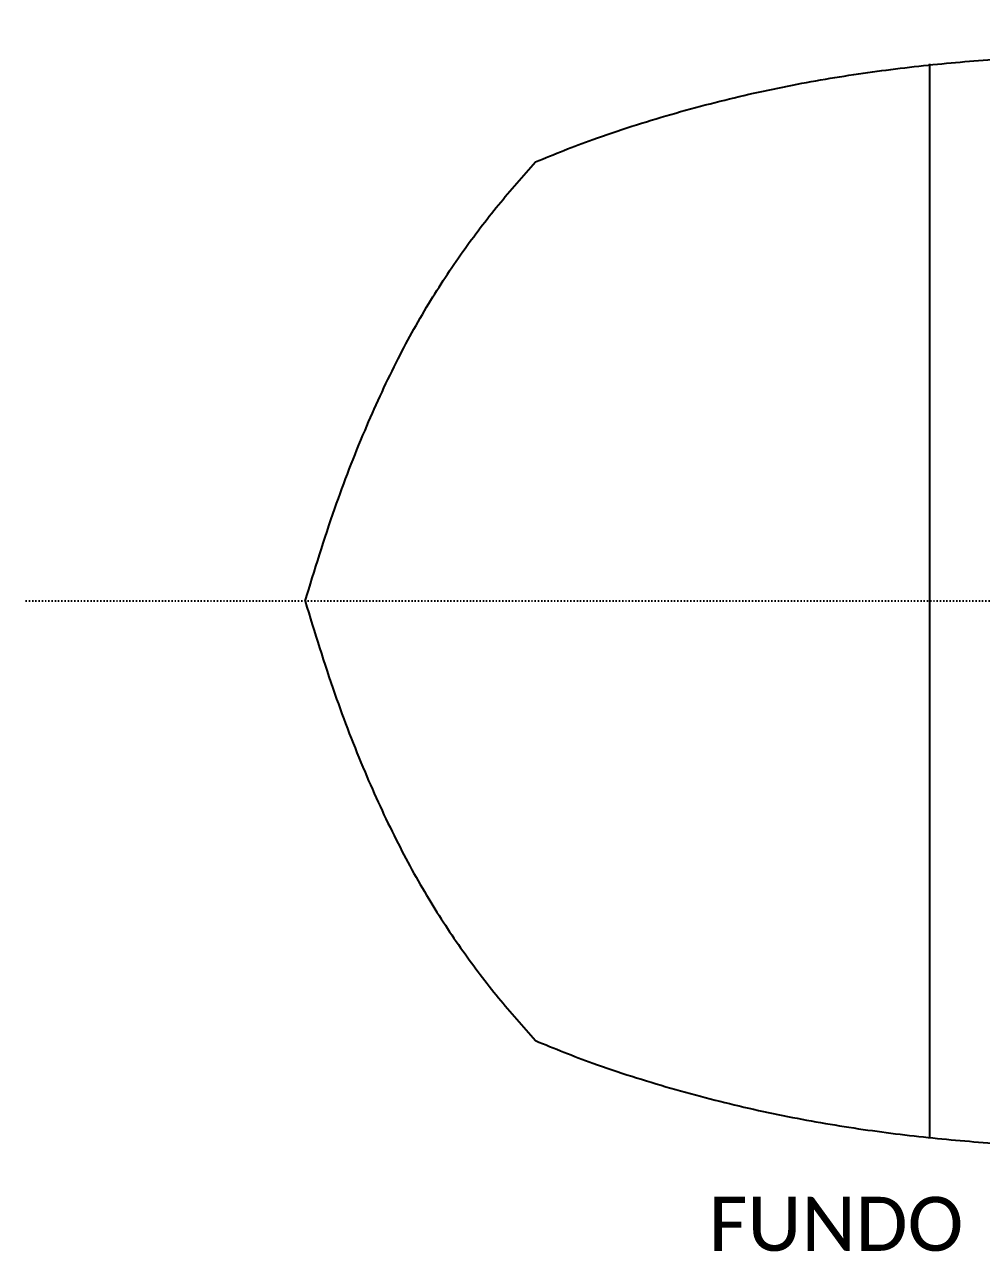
# Model space of a CAD drawing. Header units: millimetres. Extents: x 138823 to 235949, y -69097 to 9810.
# Drawn here: x 143530 to 152385, y -69097 to -57748 of the extents above; entities that cross this region are included whole.
import ezdxf

# ---------------------------------------------------------------- set-up
doc = ezdxf.new("R2010")
doc.units = ezdxf.units.MM
doc.linetypes.add('ACAD_ISO03W100', pattern=[30, 12, -18])
for name, color, linetype in [('0 CASCO', 7, 'Continuous'), ('2 LINHA DE CENTRO', 1, 'ACAD_ISO03W100'), ('29 TEXTO', 52, 'Continuous')]:
    doc.layers.add(name, color=color, linetype=linetype)
doc.styles.add('Fonte', font='calibril.ttf', dxfattribs={"height": 500})

msp = doc.modelspace()

# ---------------------------------------------------------------- linework, layer by layer
at = {"layer": '0 CASCO'}
msp.add_line((151903, -58113), (151903, -68042), dxfattribs=at)
for points in [[(146127, -63082), (146215, -62795), (146379, -62261), (146663, -61525), (146953, -60892), (147256, -60339), (147575, -59853), (147907, -59417), (148142, -59150), (148257, -59019), (148433, -58947), (148727, -58828), (149267, -58648), (149867, -58475), (150582, -58312), (151284, -58193), (151973, -58111), (152654, -58055), (153543, -58000), (155032, -57935), (156745, -57864), (158570, -57805), (160342, -57766), (162121, -57749), (165904, -57749), (169966, -57750), (175374, -57747), (179241, -57811), (182508, -57806), (184198, -57821), (185100, -57854), (185778, -57894), (186464, -57958), (187166, -58051), (187764, -58157), (188457, -58304), (189171, -58483), (190012, -58727), (190763, -58970), (191465, -59223), (192113, -59491), (192718, -59795), (193303, -60159), (194046, -60704), (194777, -61290), (195510, -61832), (195967, -62135), (196376, -62363), (196709, -62514), (197111, -62645), (197514, -62741), (198016, -62842), (198542, -62935), (199174, -63015), (199598, -63057), (199855, -63082)], [(146127, -63082), (146215, -63370), (146379, -63904), (146663, -64640), (146953, -65273), (147256, -65826), (147575, -66312), (147907, -66748), (148142, -67015), (148257, -67146), (148433, -67218), (148727, -67337), (149267, -67517), (149867, -67690), (150582, -67853), (151284, -67972), (151973, -68054), (152654, -68110), (153543, -68165), (155032, -68230), (156745, -68301), (158570, -68359), (160342, -68398), (162121, -68416), (165904, -68416), (169966, -68414), (175374, -68418), (179241, -68353), (182508, -68359), (184198, -68344), (185100, -68311), (185778, -68270), (186464, -68207), (187166, -68114), (187764, -68008), (188457, -67861), (189171, -67681), (190012, -67438), (190763, -67194), (191465, -66942), (192113, -66674), (192718, -66370), (193303, -66006), (194046, -65461), (194777, -64875), (195510, -64333), (195967, -64030), (196376, -63801), (196709, -63651), (197111, -63520), (197514, -63424), (198016, -63322), (198542, -63230), (199174, -63150), (199598, -63108), (199855, -63082)]]:
    msp.add_open_spline(points, degree=3, knots=[0, 0, 0, 0, 901.347948, 1675.319997, 2364.677603, 2988.840142, 3564.913749, 4109.091785, 4631.178176, 4631.178176, 4631.178176, 5202.378251, 5582.891234, 6338.519578, 7073.266174, 7782.366384, 8473.718568, 9154.846991, 9831.879341, 11145.250803, 13624.165902, 14976.643804, 16622.243106, 18940.880075, 20313.267208, 27973.450232, 31127.646951, 36535.061714, 39576.620039, 40928.546533, 41604.908463, 42282.305172, 42966.969378, 43670.810001, 44406.445425, 44790.246915, 45794.849099, 46614.860763, 47415.011993, 48164.042526, 48852.838016, 49515.641376, 50192.856084, 50919.426916, 52275.645461, 53004.522816, 53652.759672, 53918.536496, 54410.868153, 54747.069908, 55184.163317, 55654.219696, 56281.932144, 56787.842028, 57561.948504, 57561.948504, 57561.948504, 57561.948504], dxfattribs=at)
at = {"layer": '2 LINHA DE CENTRO'}
msp.add_line((200762, -63082), (143530, -63082), dxfattribs=at)

# ---------------------------------------------------------------- texts
at = {"layer": '29 TEXTO', "insert": (149861, -68591), "char_height": 500, "attachment_point": 1, "style": 'Fonte'}
msp.add_mtext_dynamic_manual_height_columns('FUNDO', width=12970.01, gutter_width=2500, heights=[0], dxfattribs=at)

doc.saveas('drawing.dxf')
